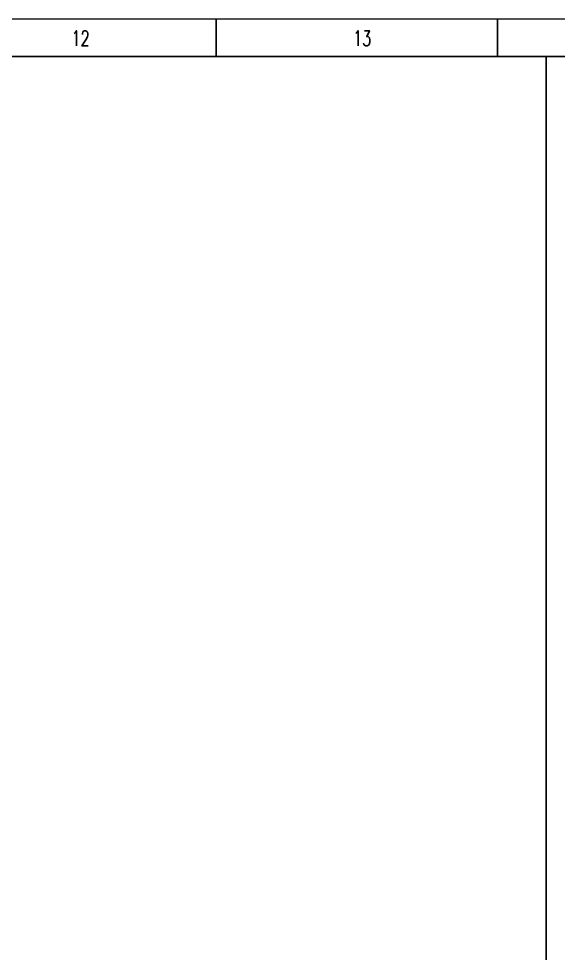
# Model space of a CAD drawing. Header units: inches. Extents: x -430764 to 256483, y 7374 to 217374.
# Drawn here: x -221031 to -185454, y 155786 to 217374 of the extents above; entities that cross this region are included whole.
import ezdxf

# ---------------------------------------------------------------- set-up
doc = ezdxf.new("R2010")
doc.units = ezdxf.units.IN
doc.header["$MEASUREMENT"] = 0
doc.layers.add('TEG BORDER', color=7, linetype='Continuous')
doc.styles.add('TEG BORDER', font='txt_qlt.shx', dxfattribs={"width": 0.7, "bigfont": 'hztxt.shx'})

# ---------------------------------------------------------------- blocks, each defined once
blk = doc.blocks.new('TEG BORDER A2')
for p, q in [((445.5, 420), (445.5, 415)), ((482.62, 420), (482.62, 415))]:
    blk.add_line(p, q)
at = {"linetype": 'Continuous'}
blk.add_line((489, 415), (5, 415), dxfattribs=at)
at = {"color": 5, "lineweight": 15}
blk.add_lwpolyline([(0, 420), (594, 420), (594, 0), (0, 0)], close=True, dxfattribs=at)
blk.add_lwpolyline([(5, 415), (589, 415), (589, 5), (5, 5)], close=True)
at = {"layer": 'TEG BORDER'}
blk.add_line((489, 116), (489, 415), dxfattribs=at)
at = {"char_height": 2, "width": 2, "attachment_point": 1, "style": 'TEG BORDER'}
for s, insert in [('\\pi2.2204e-016;12', (426.42, 418.41)), ('\\pi2.2204e-016;13', (463.55, 418.41))]:
    blk.add_mtext(s, dxfattribs=dict(at, insert=insert))

msp = doc.modelspace()

# ---------------------------------------------------------------- block references
at = {"xscale": 500, "yscale": 500, "zscale": 500}
msp.add_blockref('TEG BORDER A2', (-430764.34041, 7373.87141), dxfattribs=at)

doc.saveas('drawing.dxf')
